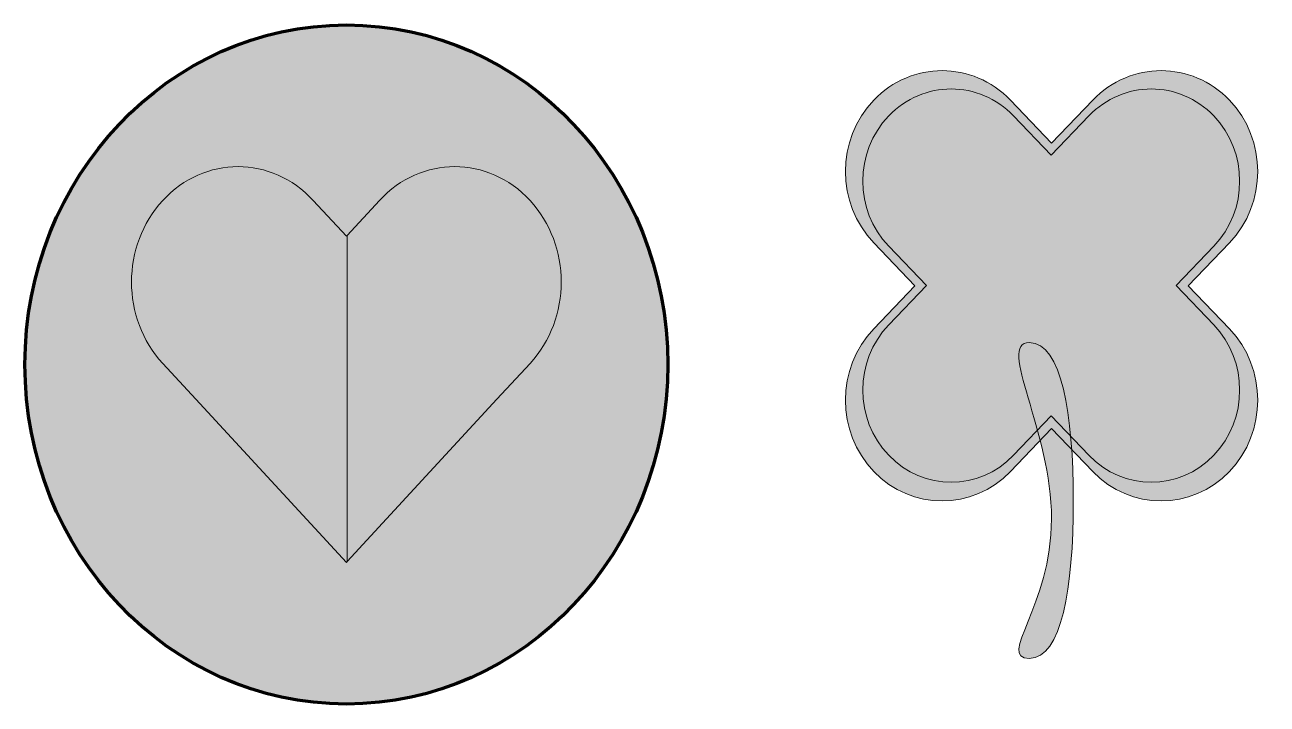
# Model space of a CAD drawing. Extents: x 13 to 929, y -501 to 1.
import ezdxf

# ---------------------------------------------------------------- set-up
doc = ezdxf.new("R2010")
doc.units = 0
doc.header["$MEASUREMENT"] = 0
doc.layers.add('Layer 1', color=7, linetype='Continuous', lineweight=0)

# ---------------------------------------------------------------- blocks, each defined once
blk = doc.blocks.new('Block_1')
at = {"layer": 'Layer 1', "true_color": 0xba334d, "transparency": 33554687}
h = blk.add_hatch(color=15, dxfattribs=at)
h.dxf.hatch_style = 2
edge = h.paths.add_edge_path()
edge.add_spline(control_points=[(385.41, -249.24), (385.41, -249.24), (361.01, -275.67), (361.01, -275.67), (361.01, -275.67), (250.5, -395.41), (250.5, -395.41), (250.5, -395.41), (250, -395.95), (250, -395.95), (250, -395.95), (138.99, -275.67), (138.99, -275.67), (138.99, -275.67), (114.59, -249.24), (114.59, -249.24), (83.93, -216.03), (83.93, -162.18), (114.59, -128.96), (129.92, -112.35), (150.01, -104.05), (170.1, -104.05), (190.19, -104.05), (210.28, -112.35), (225.6, -128.96), (225.6, -128.96), (250, -155.4), (250, -155.4), (250, -155.4), (250.5, -154.86), (250.5, -154.86), (250.5, -154.86), (274.4, -128.96), (274.4, -128.96), (289.72, -112.35), (309.81, -104.05), (329.9, -104.05), (349.99, -104.05), (370.08, -112.35), (385.41, -128.96), (416.07, -162.18), (416.07, -216.03), (385.41, -249.24)], knot_values=[0, 0, 0, 0, 1, 1, 1, 2, 2, 2, 3, 3, 3, 4, 4, 4, 5, 5, 5, 6, 6, 6, 7, 7, 7, 8, 8, 8, 9, 9, 9, 10, 10, 10, 11, 11, 11, 12, 12, 12, 13, 13, 13, 14, 14, 14, 14], degree=3, periodic=0)
at = {"layer": 'Layer 1', "true_color": 0x9e005d, "transparency": 33554602}
h = blk.add_hatch(color=234, dxfattribs=at)
h.dxf.hatch_style = 2
edge = h.paths.add_edge_path()
edge.add_spline(control_points=[(385.41, -249.24), (385.41, -249.24), (361.01, -275.67), (361.01, -275.67), (361.01, -275.67), (250.5, -395.41), (250.5, -395.41), (250.5, -395.41), (250.5, -154.86), (250.5, -154.86), (250.5, -154.86), (274.4, -128.96), (274.4, -128.96), (289.72, -112.35), (309.81, -104.05), (329.9, -104.05), (349.99, -104.05), (370.08, -112.35), (385.41, -128.96), (416.07, -162.18), (416.07, -216.03), (385.41, -249.24)], knot_values=[0, 0, 0, 0, 1, 1, 1, 2, 2, 2, 3, 3, 3, 4, 4, 4, 5, 5, 5, 6, 6, 6, 7, 7, 7, 7], degree=3, periodic=0)
at = {"layer": 'Layer 1'}
for points, knots in [([(385.41, -249.24), (385.41, -249.24), (361.01, -275.67), (361.01, -275.67), (361.01, -275.67), (250.5, -395.41), (250.5, -395.41), (250.5, -395.41), (250, -395.95), (250, -395.95), (250, -395.95), (138.99, -275.67), (138.99, -275.67), (138.99, -275.67), (114.59, -249.24), (114.59, -249.24), (83.93, -216.03), (83.93, -162.18), (114.59, -128.96), (129.92, -112.35), (150.01, -104.05), (170.1, -104.05), (190.19, -104.05), (210.28, -112.35), (225.6, -128.96), (225.6, -128.96), (250, -155.4), (250, -155.4), (250, -155.4), (250.5, -154.86), (250.5, -154.86), (250.5, -154.86), (274.4, -128.96), (274.4, -128.96), (289.72, -112.35), (309.81, -104.05), (329.9, -104.05), (349.99, -104.05), (370.08, -112.35), (385.41, -128.96), (416.07, -162.18), (416.07, -216.03), (385.41, -249.24)], [0, 0, 0, 0, 1, 1, 1, 2, 2, 2, 3, 3, 3, 4, 4, 4, 5, 5, 5, 6, 6, 6, 7, 7, 7, 8, 8, 8, 9, 9, 9, 10, 10, 10, 11, 11, 11, 12, 12, 12, 13, 13, 13, 14, 14, 14, 14]), ([(385.41, -249.24), (385.41, -249.24), (361.01, -275.67), (361.01, -275.67), (361.01, -275.67), (250.5, -395.41), (250.5, -395.41), (250.5, -395.41), (250.5, -154.86), (250.5, -154.86), (250.5, -154.86), (274.4, -128.96), (274.4, -128.96), (289.72, -112.35), (309.81, -104.05), (329.9, -104.05), (349.99, -104.05), (370.08, -112.35), (385.41, -128.96), (416.07, -162.18), (416.07, -216.03), (385.41, -249.24)], [0, 0, 0, 0, 1, 1, 1, 2, 2, 2, 3, 3, 3, 4, 4, 4, 5, 5, 5, 6, 6, 6, 7, 7, 7, 7])]:
    blk.add_open_spline(points, degree=3, knots=knots, dxfattribs=at)
blk = doc.blocks.new('Block_0')
at = {"layer": 'Layer 1', "true_color": 0x000000, "transparency": 33554687}
h = blk.add_hatch(color=18, dxfattribs=at)
h.dxf.hatch_style = 2
edge = h.paths.add_edge_path()
edge.add_ellipse((250, -250), major_axis=(0, 250.5), ratio=0.946108, start_angle=0, end_angle=360)
at = {"layer": 'Layer 1', "color": 18, "lineweight": 140, "true_color": 0x000000}
blk.add_ellipse((250, -250), major_axis=(0, 250.5), ratio=0.946108, dxfattribs=at)
at = {"layer": 'Layer 1'}
blk.add_blockref('Block_1', (0, 0), dxfattribs=at)
blk = doc.blocks.new('Block_3')
at = {"layer": 'Layer 1', "true_color": 0x85ab70, "transparency": 33554687}
h = blk.add_hatch(color=83, dxfattribs=at)
h.dxf.hatch_style = 2
edge = h.paths.add_edge_path()
edge.add_spline(control_points=[(901.14, -223.67), (928.95, -252.73), (928.95, -299.84), (901.14, -328.91), (873.31, -357.96), (828.2, -357.96), (800.37, -328.91), (800.37, -328.91), (770, -297.18), (770, -297.18), (770, -297.18), (739.63, -328.91), (739.63, -328.91), (711.8, -357.96), (666.69, -357.96), (638.86, -328.91), (611.05, -299.84), (611.05, -252.73), (638.86, -223.67), (638.86, -223.67), (669.24, -191.95), (669.24, -191.95), (669.24, -191.95), (638.86, -160.23), (638.86, -160.23), (611.05, -131.16), (611.05, -84.06), (638.86, -54.99), (652.78, -40.46), (671.01, -33.21), (689.24, -33.21), (707.48, -33.21), (725.71, -40.46), (739.63, -54.99), (739.63, -54.99), (770, -86.72), (770, -86.72), (770, -86.72), (800.37, -54.99), (800.37, -54.99), (814.29, -40.46), (832.52, -33.21), (850.76, -33.21), (868.99, -33.21), (887.22, -40.46), (901.14, -54.99), (928.95, -84.06), (928.95, -131.16), (901.14, -160.23), (901.14, -160.23), (870.76, -191.95), (870.76, -191.95), (870.76, -191.95), (901.14, -223.67), (901.14, -223.67)], knot_values=[0, 0, 0, 0, 1, 1, 1, 2, 2, 2, 3, 3, 3, 4, 4, 4, 5, 5, 5, 6, 6, 6, 7, 7, 7, 8, 8, 8, 9, 9, 9, 10, 10, 10, 11, 11, 11, 12, 12, 12, 13, 13, 13, 14, 14, 14, 15, 15, 15, 16, 16, 16, 17, 17, 17, 18, 18, 18, 18], degree=3, periodic=0)
at = {"layer": 'Layer 1', "true_color": 0x009245, "transparency": 33554687}
h = blk.add_hatch(color=114, dxfattribs=at)
h.dxf.hatch_style = 2
edge = h.paths.add_edge_path()
edge.add_spline(control_points=[(889.6, -220.78), (915.02, -247.34), (915.02, -290.39), (889.6, -316.95), (864.17, -343.5), (822.95, -343.5), (797.51, -316.95), (797.51, -316.95), (769.76, -287.96), (769.76, -287.96), (769.76, -287.96), (742, -316.95), (742, -316.95), (716.57, -343.5), (675.34, -343.5), (649.91, -316.95), (624.49, -290.39), (624.49, -247.34), (649.91, -220.78), (649.91, -220.78), (677.67, -191.79), (677.67, -191.79), (677.67, -191.79), (649.91, -162.8), (649.91, -162.8), (624.49, -136.24), (624.49, -93.19), (649.91, -66.63), (662.63, -53.35), (679.29, -46.72), (695.95, -46.72), (712.62, -46.72), (729.28, -53.35), (742, -66.63), (742, -66.63), (769.76, -95.62), (769.76, -95.62), (769.76, -95.62), (797.51, -66.63), (797.51, -66.63), (810.23, -53.35), (826.89, -46.72), (843.56, -46.72), (860.22, -46.72), (876.88, -53.35), (889.6, -66.63), (915.02, -93.19), (915.02, -136.24), (889.6, -162.8), (889.6, -162.8), (861.84, -191.79), (861.84, -191.79), (861.84, -191.79), (889.6, -220.78), (889.6, -220.78)], knot_values=[0, 0, 0, 0, 1, 1, 1, 2, 2, 2, 3, 3, 3, 4, 4, 4, 5, 5, 5, 6, 6, 6, 7, 7, 7, 8, 8, 8, 9, 9, 9, 10, 10, 10, 11, 11, 11, 12, 12, 12, 13, 13, 13, 14, 14, 14, 15, 15, 15, 16, 16, 16, 17, 17, 17, 18, 18, 18, 18], degree=3, periodic=0)
at = {"layer": 'Layer 1'}
for points in [[(901.14, -223.67), (928.95, -252.73), (928.95, -299.84), (901.14, -328.91), (873.31, -357.96), (828.2, -357.96), (800.37, -328.91), (800.37, -328.91), (770, -297.18), (770, -297.18), (770, -297.18), (739.63, -328.91), (739.63, -328.91), (711.8, -357.96), (666.69, -357.96), (638.86, -328.91), (611.05, -299.84), (611.05, -252.73), (638.86, -223.67), (638.86, -223.67), (669.24, -191.95), (669.24, -191.95), (669.24, -191.95), (638.86, -160.23), (638.86, -160.23), (611.05, -131.16), (611.05, -84.06), (638.86, -54.99), (652.78, -40.46), (671.01, -33.21), (689.24, -33.21), (707.48, -33.21), (725.71, -40.46), (739.63, -54.99), (739.63, -54.99), (770, -86.72), (770, -86.72), (770, -86.72), (800.37, -54.99), (800.37, -54.99), (814.29, -40.46), (832.52, -33.21), (850.76, -33.21), (868.99, -33.21), (887.22, -40.46), (901.14, -54.99), (928.95, -84.06), (928.95, -131.16), (901.14, -160.23), (901.14, -160.23), (870.76, -191.95), (870.76, -191.95), (870.76, -191.95), (901.14, -223.67), (901.14, -223.67)], [(889.6, -220.78), (915.02, -247.34), (915.02, -290.39), (889.6, -316.95), (864.17, -343.5), (822.95, -343.5), (797.51, -316.95), (797.51, -316.95), (769.76, -287.96), (769.76, -287.96), (769.76, -287.96), (742, -316.95), (742, -316.95), (716.57, -343.5), (675.34, -343.5), (649.91, -316.95), (624.49, -290.39), (624.49, -247.34), (649.91, -220.78), (649.91, -220.78), (677.67, -191.79), (677.67, -191.79), (677.67, -191.79), (649.91, -162.8), (649.91, -162.8), (624.49, -136.24), (624.49, -93.19), (649.91, -66.63), (662.63, -53.35), (679.29, -46.72), (695.95, -46.72), (712.62, -46.72), (729.28, -53.35), (742, -66.63), (742, -66.63), (769.76, -95.62), (769.76, -95.62), (769.76, -95.62), (797.51, -66.63), (797.51, -66.63), (810.23, -53.35), (826.89, -46.72), (843.56, -46.72), (860.22, -46.72), (876.88, -53.35), (889.6, -66.63), (915.02, -93.19), (915.02, -136.24), (889.6, -162.8), (889.6, -162.8), (861.84, -191.79), (861.84, -191.79), (861.84, -191.79), (889.6, -220.78), (889.6, -220.78)]]:
    blk.add_open_spline(points, degree=3, knots=[0, 0, 0, 0, 1, 1, 1, 2, 2, 2, 3, 3, 3, 4, 4, 4, 5, 5, 5, 6, 6, 6, 7, 7, 7, 8, 8, 8, 9, 9, 9, 10, 10, 10, 11, 11, 11, 12, 12, 12, 13, 13, 13, 14, 14, 14, 15, 15, 15, 16, 16, 16, 17, 17, 17, 18, 18, 18, 18], dxfattribs=at)
blk = doc.blocks.new('Block_2')
at = {"layer": 'Layer 1', "true_color": 0x009245, "transparency": 33554687}
h = blk.add_hatch(color=114, dxfattribs=at)
h.dxf.hatch_style = 2
edge = h.paths.add_edge_path()
edge.add_spline(control_points=[(786, -350.79), (786, -415.13), (777.52, -466.79), (753.5, -466.79), (729.48, -466.79), (770, -428.13), (770, -363.79), (770, -299.45), (729.48, -233.79), (753.5, -233.79), (777.52, -233.79), (786, -286.45), (786, -350.79)], knot_values=[0, 0, 0, 0, 1, 1, 1, 2, 2, 2, 3, 3, 3, 4, 4, 4, 4], degree=3, periodic=0)
at = {"layer": 'Layer 1'}
blk.add_open_spline([(786, -350.79), (786, -415.13), (777.52, -466.79), (753.5, -466.79), (729.48, -466.79), (770, -428.13), (770, -363.79), (770, -299.45), (729.48, -233.79), (753.5, -233.79), (777.52, -233.79), (786, -286.45), (786, -350.79)], degree=3, knots=[0, 0, 0, 0, 1, 1, 1, 2, 2, 2, 3, 3, 3, 4, 4, 4, 4], dxfattribs=at)
blk.add_blockref('Block_3', (0, 0), dxfattribs=at)

msp = doc.modelspace()

# ---------------------------------------------------------------- block references
at = {"layer": 'Layer 1'}
for name in ['Block_0', 'Block_2']:
    msp.add_blockref(name, (0, 0), dxfattribs=at)

doc.saveas('drawing.dxf')
